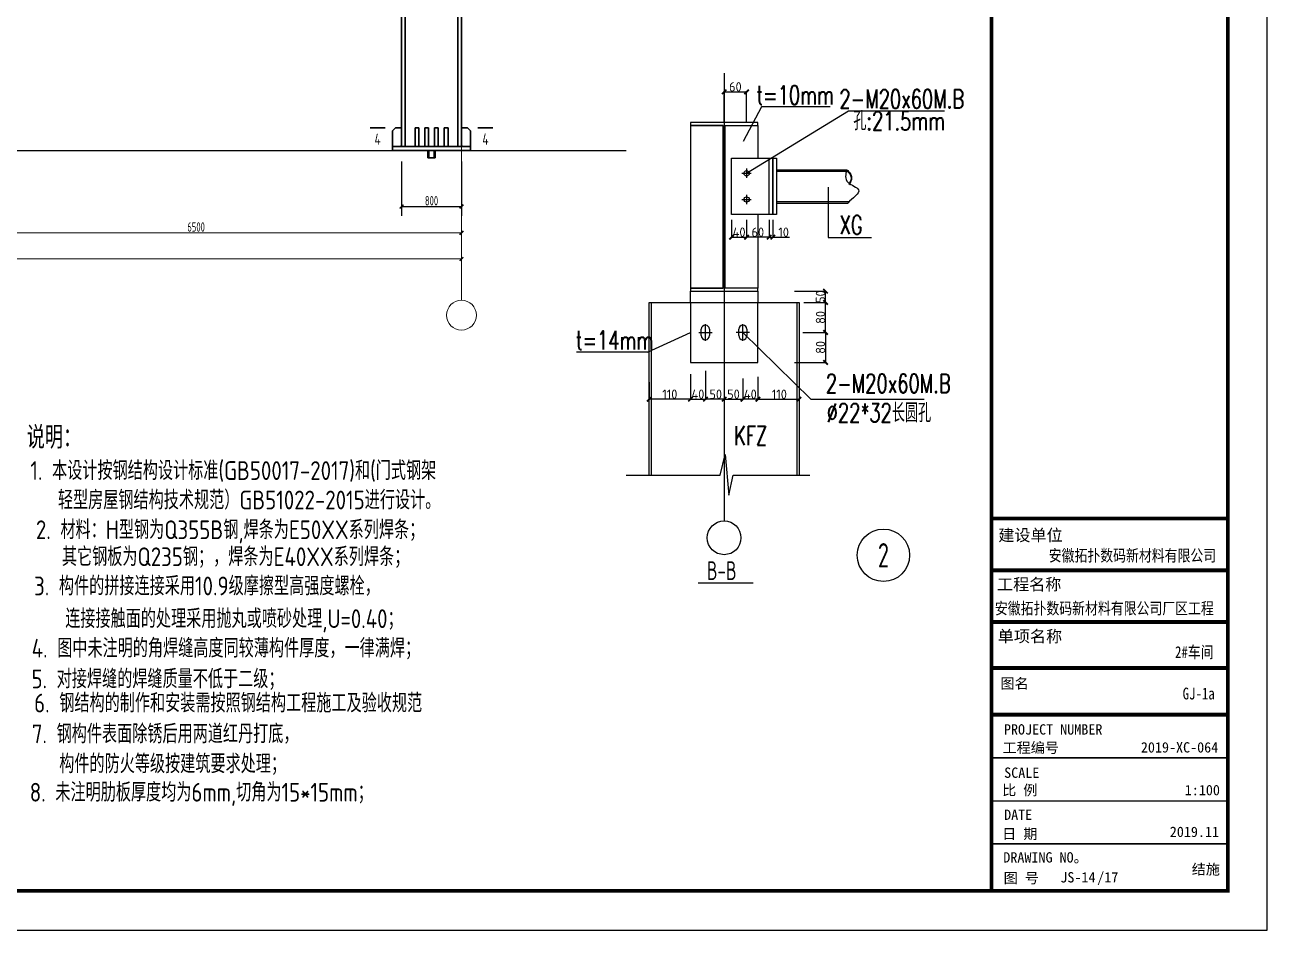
# Model space of a CAD drawing. Extents: x 19118 to 566552, y -1188739 to 92943.
# Drawn here: x 177042 to 210217, y -969996 to -945826 of the extents above; entities that cross this region are included whole.
import ezdxf
from ezdxf.enums import TextEntityAlignment as Align

# ---------------------------------------------------------------- set-up
doc = ezdxf.new("R2010")
doc.units = 0
doc.header["$LTSCALE"] = 1000
doc.header["$MEASUREMENT"] = 0
for name, pattern in [('ACAD_ISO03W100', [30, 12, -18]), ('CENTER', [2, 1.25, -0.25, 0.25, -0.25]), ('CONTINOUS', [0]), ('DASH', [0.35, 0.25, -0.1]), ('HIDDEN', [9.525, 6.35, -3.175]), ('X', [5, 3, -2]), ('线型6', [8.75, 5, -1.25, 1.25, -1.25])]:
    doc.linetypes.add(name, pattern=pattern)
doc.layers.get('0').update_dxf_attribs({"linetype": 'CONTINUOUS'})
doc.layers.get('Defpoints').update_dxf_attribs({"linetype": 'CONTINUOUS'})
for name, color, linetype in [('10', 7, 'CONTINUOUS'), ('BOARD1', 2, 'CONTINOUS'), ('CENTER', 1, 'CENTER'), ('DWG', 3, 'CONTINUOUS'), ('H-立', 3, 'CONTINUOUS'), ('PUB_TITLE', 4, 'CONTINUOUS'), ('SBEAMX', 2, 'X'), ('TEXT', 7, 'CONTINUOUS'), ('中文', 2, 'CONTINUOUS'), ('图框', 4, 'CONTINUOUS'), ('座标线', 1, 'CONTINUOUS'), ('引线', 9, 'CONTINUOUS'), ('文字', 3, 'CONTINUOUS'), ('标注尺寸', 253, 'CONTINUOUS'), ('虚线', 5, 'HIDDEN'), ('螺栓', 4, 'CONTINUOUS'), ('轴线圈', 253, 'CONTINUOUS'), ('钢梁', 6, 'CONTINUOUS')]:
    doc.layers.add(name, color=color, linetype=linetype)
for name, color, linetype, lineweight in [('111', 9, '线型6', 18), ('112', 9, 'CONTINUOUS', 18), ('14', 2, 'CONTINUOUS', 35), ('尺寸标注', 9, 'CONTINUOUS', 18), ('层116', 1, 'CONTINUOUS', 35), ('柱子', 3, 'CONTINUOUS', 35)]:
    doc.layers.add(name, color=color, linetype=linetype, lineweight=lineweight)
doc.styles.add('-黑体', font='SimSun.ttf')
doc.styles.add('LYT_STYPE', font='txt.shx', dxfattribs={"width": 0.7, "bigfont": 'hztxt.shx'})
doc.styles.add('PkpmHz', font='Pkpmeng', dxfattribs={"width": 0.7, "bigfont": 'hztxt'})
doc.styles.get("Standard").update_dxf_attribs({"font": 'atssdeng.shx', "bigfont": 'atssdchn.shx'})
doc.styles.add('TSSD_Rein', font='atssdeng.shx', dxfattribs={"width": 0.7, "bigfont": 'atssdchn.shx'})
doc.styles.add('宋体', font='SimSun.ttf', dxfattribs={"width": 0.8})
doc.styles.add('黑体', font='simhei.ttf', dxfattribs={"width": 0.6, "height": 4.3})
doc.dimstyles.new('10-100$0', dxfattribs={"dimscale": 100, "dimtxt": 2.5, "dimasz": 1.2, "dimexe": 0.18, "dimexo": 0.0625, "dimgap": 0.09, "dimtad": 1, "dimdec": 0, "dimlfac": 0.1, "dimzin": 0, "dimdsep": 46, "dimtxsty": 'Standard', "dimblk1": 'ARCHTICK', "dimblk2": 'ARCHTICK', "dimsah": 1, "dimcen": 0.09, "dimclrt": 3, "dimadec": 0, "dimazin": 0, "dimtfac": 1, "dimtdec": 0, "dimtofl": 0, "dimtmove": 0, "dimatfit": 3, "dimldrblk": 'ARCHTICK', "dimfxl": 1, "dimtolj": 1, "dimtzin": 0, "dimarcsym": 0})
doc.dimstyles.new('10-1125$0', dxfattribs={"dimscale": 100, "dimtxt": 2.5, "dimasz": 1.2, "dimexe": 0.18, "dimexo": 0.0625, "dimgap": 0.09, "dimtad": 1, "dimdec": 0, "dimlfac": 0.1, "dimzin": 0, "dimdsep": 46, "dimtxsty": 'Standard', "dimblk1": 'ARCHTICK', "dimblk2": 'ARCHTICK', "dimsah": 1, "dimcen": 0.09, "dimclrt": 3, "dimadec": 0, "dimazin": 0, "dimtfac": 1, "dimtdec": 0, "dimtofl": 0, "dimtmove": 0, "dimatfit": 3, "dimldrblk": 'ARCHTICK', "dimfxl": 1, "dimtolj": 1, "dimtzin": 0, "dimarcsym": 0})
doc.dimstyles.new('Pkpm_1.00', dxfattribs={"dimtxt": 250, "dimasz": 100, "dimexe": 250, "dimexo": 0.0625, "dimgap": 30, "dimtad": 1, "dimdec": 0, "dimrnd": 5, "dimzin": 0, "dimdsep": 46, "dimtxsty": 'PkpmHz', "dimblk1": 'ARCHTICK', "dimblk2": 'ARCHTICK', "dimsah": 1, "dimcen": 0.09, "dimadec": 0, "dimazin": 0, "dimtfac": 1, "dimtdec": 0, "dimtmove": 2, "dimatfit": 1, "dimfxl": 1, "dimtolj": 1, "dimtzin": 0, "dimarcsym": 0})

# ---------------------------------------------------------------- blocks, each defined once
blk = doc.blocks.new('_ArchTick')
at = {"color": 0, "linetype": 'ByBlock', "const_width": 0.4}
blk.add_lwpolyline([(-0.5, -0.5), (0.5, 0.5)], dxfattribs=at)
blk = doc.blocks.new('*D70')
at = {"layer": 'Defpoints', "color": 0, "linetype": 'Continuous'}
for p in [(187102, -949177), (188702, -949177), (188702, -950677)]:
    blk.add_point(p, dxfattribs=at)
at = {"layer": '尺寸标注', "color": 0, "linetype": 'Continuous', "lineweight": -2}
for p, q in [((187102, -949477), (187102, -950927)), ((188702, -949477), (188702, -950927)), ((187102, -950677), (188702, -950677))]:
    blk.add_line(p, q, dxfattribs=at)
at = {"layer": '尺寸标注', "color": 0, "linetype": 'Continuous', "lineweight": -2, "xscale": 100, "yscale": 100, "zscale": 100, "rotation": 180}
blk.add_blockref('_ArchTick', (187102, -950677), dxfattribs=at)
at = {"layer": '尺寸标注', "color": 0, "linetype": 'Continuous', "lineweight": -2, "xscale": 100, "yscale": 100, "zscale": 100}
blk.add_blockref('_ArchTick', (188702, -950677), dxfattribs=at)
at = {"layer": '尺寸标注', "color": 0, "linetype": 'Continuous', "insert": (187902, -950522), "char_height": 250, "attachment_point": 5, "style": 'PkpmHz'}
blk.add_mtext('\\A1;800', dxfattribs=at)
blk = doc.blocks.new('*D216')
at = {"layer": 'Defpoints', "color": 0}
for p in [(196216, -955264), (196616, -955213), (196216, -955821)]:
    blk.add_point(p, dxfattribs=at)
at = {"layer": '标注尺寸', "color": 0, "lineweight": -2}
for p, q in [((196216, -955270), (196216, -955839)), ((196616, -955220), (196616, -955839)), ((196616, -955821), (196216, -955821))]:
    blk.add_line(p, q, dxfattribs=at)
at = {"layer": '标注尺寸', "color": 0, "lineweight": -2, "xscale": 120, "yscale": 120, "zscale": 120, "rotation": 180}
blk.add_blockref('_ArchTick', (196216, -955821), dxfattribs=at)
at = {"layer": '标注尺寸', "color": 0, "lineweight": -2, "xscale": 120, "yscale": 120, "zscale": 120}
blk.add_blockref('_ArchTick', (196616, -955821), dxfattribs=at)
at = {"layer": '标注尺寸', "color": 3, "insert": (196416, -955687), "char_height": 250, "attachment_point": 5}
blk.add_mtext('\\A1;40', dxfattribs=at)
blk = doc.blocks.new('*D217')
at = {"layer": 'Defpoints', "color": 0}
for p in [(195916, -951021), (196316, -951021), (196316, -951495)]:
    blk.add_point(p, dxfattribs=at)
at = {"layer": '标注尺寸', "color": 0, "lineweight": -2}
for p, q in [((195916, -951027), (195916, -951513)), ((196316, -951027), (196316, -951513)), ((195916, -951495), (196316, -951495))]:
    blk.add_line(p, q, dxfattribs=at)
at = {"layer": '标注尺寸', "color": 0, "lineweight": -2, "xscale": 120, "yscale": 120, "zscale": 120, "rotation": 180}
blk.add_blockref('_ArchTick', (195916, -951495), dxfattribs=at)
at = {"layer": '标注尺寸', "color": 0, "lineweight": -2, "xscale": 120, "yscale": 120, "zscale": 120}
blk.add_blockref('_ArchTick', (196316, -951495), dxfattribs=at)
at = {"layer": '标注尺寸', "color": 3, "insert": (196116, -951361), "char_height": 250, "attachment_point": 5}
blk.add_mtext('\\A1;40', dxfattribs=at)
blk = doc.blocks.new('*D218')
at = {"layer": 'Defpoints', "color": 0}
for p in [(196316, -951021), (196916, -951021), (196316, -951495)]:
    blk.add_point(p, dxfattribs=at)
at = {"layer": '标注尺寸', "color": 0, "lineweight": -2}
for p, q in [((196316, -951027), (196316, -951513)), ((196916, -951027), (196916, -951513)), ((196916, -951495), (196316, -951495))]:
    blk.add_line(p, q, dxfattribs=at)
at = {"layer": '标注尺寸', "color": 0, "lineweight": -2, "xscale": 120, "yscale": 120, "zscale": 120, "rotation": 180}
blk.add_blockref('_ArchTick', (196316, -951495), dxfattribs=at)
at = {"layer": '标注尺寸', "color": 0, "lineweight": -2, "xscale": 120, "yscale": 120, "zscale": 120}
blk.add_blockref('_ArchTick', (196916, -951495), dxfattribs=at)
at = {"layer": '标注尺寸', "color": 3, "insert": (196616, -951361), "char_height": 250, "attachment_point": 5}
blk.add_mtext('\\A1;60', dxfattribs=at)
blk = doc.blocks.new('*D219')
at = {"layer": 'Defpoints', "color": 0}
for p in [(196916, -951021), (197016, -951021), (196916, -951495)]:
    blk.add_point(p, dxfattribs=at)
at = {"layer": '标注尺寸', "color": 0, "lineweight": -2}
for p, q in [((196916, -951027), (196916, -951513)), ((197016, -951027), (197016, -951513)), ((196916, -951495), (197016, -951495)), ((197016, -951495), (197458, -951495))]:
    blk.add_line(p, q, dxfattribs=at)
at = {"layer": '标注尺寸', "color": 0, "lineweight": -2, "xscale": 120, "yscale": 120, "zscale": 120, "rotation": 180}
blk.add_blockref('_ArchTick', (196916, -951495), dxfattribs=at)
at = {"layer": '标注尺寸', "color": 0, "lineweight": -2, "xscale": 120, "yscale": 120, "zscale": 120}
blk.add_blockref('_ArchTick', (197016, -951495), dxfattribs=at)
at = {"layer": '标注尺寸', "color": 3, "insert": (197305, -951361), "char_height": 250, "attachment_point": 5}
blk.add_mtext('\\A1;10', dxfattribs=at)
blk = doc.blocks.new('*D220')
at = {"layer": 'Defpoints', "color": 0}
for p in [(196316, -947614), (195716, -948437), (196316, -948437)]:
    blk.add_point(p, dxfattribs=at)
at = {"layer": '标注尺寸', "color": 0, "lineweight": -2}
for p, q in [((195716, -948431), (195716, -947596)), ((195716, -947614), (196316, -947614)), ((196316, -948431), (196316, -947596))]:
    blk.add_line(p, q, dxfattribs=at)
at = {"layer": '标注尺寸', "color": 0, "lineweight": -2, "xscale": 120, "yscale": 120, "zscale": 120, "rotation": 180}
blk.add_blockref('_ArchTick', (195716, -947614), dxfattribs=at)
at = {"layer": '标注尺寸', "color": 0, "lineweight": -2, "xscale": 120, "yscale": 120, "zscale": 120}
blk.add_blockref('_ArchTick', (196316, -947614), dxfattribs=at)
at = {"layer": '标注尺寸', "color": 3, "insert": (196016, -947480), "char_height": 250, "attachment_point": 5}
blk.add_mtext('\\A1;60', dxfattribs=at)
blk = doc.blocks.new('*D221')
at = {"layer": 'Defpoints', "color": 0}
for p in [(196616, -955220), (197716, -955262), (197716, -955821)]:
    blk.add_point(p, dxfattribs=at)
at = {"layer": '标注尺寸', "color": 0, "lineweight": -2}
for p, q in [((196616, -955226), (196616, -955839)), ((197716, -955269), (197716, -955839)), ((196616, -955821), (197716, -955821))]:
    blk.add_line(p, q, dxfattribs=at)
at = {"layer": '标注尺寸', "color": 0, "lineweight": -2, "xscale": 120, "yscale": 120, "zscale": 120, "rotation": 180}
blk.add_blockref('_ArchTick', (196616, -955821), dxfattribs=at)
at = {"layer": '标注尺寸', "color": 0, "lineweight": -2, "xscale": 120, "yscale": 120, "zscale": 120}
blk.add_blockref('_ArchTick', (197716, -955821), dxfattribs=at)
at = {"layer": '标注尺寸', "color": 3, "insert": (197191, -955687), "char_height": 250, "attachment_point": 5}
blk.add_mtext('\\A1;110', dxfattribs=at)
blk = doc.blocks.new('*D222')
at = {"layer": 'Defpoints', "color": 0}
for p in [(197807, -954037), (197587, -954837), (198423, -954837)]:
    blk.add_point(p, dxfattribs=at)
at = {"layer": '标注尺寸', "color": 0, "lineweight": -2}
for p, q in [((197813, -954037), (198441, -954037)), ((198423, -954037), (198423, -954837)), ((197593, -954837), (198441, -954837))]:
    blk.add_line(p, q, dxfattribs=at)
at = {"layer": '标注尺寸', "color": 0, "lineweight": -2, "xscale": 120, "yscale": 120, "zscale": 120}
for p, rotation in [((198423, -954037), 90), ((198423, -954837), 270)]:
    blk.add_blockref('_ArchTick', p, dxfattribs=dict(at, rotation=rotation))
at = {"layer": '标注尺寸', "color": 3, "insert": (198289, -954437), "char_height": 250, "attachment_point": 5, "rotation": 90}
blk.add_mtext('\\A1;80', dxfattribs=at)
blk = doc.blocks.new('*D223')
at = {"layer": 'Defpoints', "color": 0}
for p in [(195216, -955059), (195716, -955059), (195216, -955821)]:
    blk.add_point(p, dxfattribs=at)
at = {"layer": '标注尺寸', "color": 0, "lineweight": -2}
for p, q in [((195216, -955065), (195216, -955839)), ((195716, -955065), (195716, -955839)), ((195716, -955821), (195216, -955821))]:
    blk.add_line(p, q, dxfattribs=at)
at = {"layer": '标注尺寸', "color": 0, "lineweight": -2, "xscale": 120, "yscale": 120, "zscale": 120, "rotation": 180}
blk.add_blockref('_ArchTick', (195216, -955821), dxfattribs=at)
at = {"layer": '标注尺寸', "color": 0, "lineweight": -2, "xscale": 120, "yscale": 120, "zscale": 120}
blk.add_blockref('_ArchTick', (195716, -955821), dxfattribs=at)
at = {"layer": '标注尺寸', "color": 3, "insert": (195491, -955687), "char_height": 250, "attachment_point": 5}
blk.add_mtext('\\A1;50', dxfattribs=at)
blk = doc.blocks.new('*D224')
at = {"layer": 'Defpoints', "color": 0}
for p in [(195716, -955065), (196216, -955264), (196216, -955821)]:
    blk.add_point(p, dxfattribs=at)
at = {"layer": '标注尺寸', "color": 0, "lineweight": -2}
for p, q in [((195716, -955071), (195716, -955839)), ((196216, -955270), (196216, -955839)), ((195716, -955821), (196216, -955821))]:
    blk.add_line(p, q, dxfattribs=at)
at = {"layer": '标注尺寸', "color": 0, "lineweight": -2, "xscale": 120, "yscale": 120, "zscale": 120, "rotation": 180}
blk.add_blockref('_ArchTick', (195716, -955821), dxfattribs=at)
at = {"layer": '标注尺寸', "color": 0, "lineweight": -2, "xscale": 120, "yscale": 120, "zscale": 120}
blk.add_blockref('_ArchTick', (196216, -955821), dxfattribs=at)
at = {"layer": '标注尺寸', "color": 3, "insert": (195966, -955687), "char_height": 250, "attachment_point": 5}
blk.add_mtext('\\A1;50', dxfattribs=at)
blk = doc.blocks.new('*D225')
at = {"layer": 'Defpoints', "color": 0}
for p in [(197843, -953237), (198423, -953237), (197937, -954037)]:
    blk.add_point(p, dxfattribs=at)
at = {"layer": '标注尺寸', "color": 0, "lineweight": -2}
for p, q in [((197849, -953237), (198441, -953237)), ((198423, -954037), (198423, -953237)), ((197943, -954037), (198441, -954037))]:
    blk.add_line(p, q, dxfattribs=at)
at = {"layer": '标注尺寸', "color": 0, "lineweight": -2, "xscale": 120, "yscale": 120, "zscale": 120}
for p, rotation in [((198423, -953237), 90), ((198423, -954037), 270)]:
    blk.add_blockref('_ArchTick', p, dxfattribs=dict(at, rotation=rotation))
at = {"layer": '标注尺寸', "color": 3, "insert": (198289, -953637), "char_height": 250, "attachment_point": 5, "rotation": 90}
blk.add_mtext('\\A1;80', dxfattribs=at)
blk = doc.blocks.new('*D226')
at = {"layer": 'Defpoints', "color": 0}
for p in [(195216, -955065), (194816, -955154), (195216, -955821)]:
    blk.add_point(p, dxfattribs=at)
at = {"layer": '标注尺寸', "color": 0, "lineweight": -2}
for p, q in [((195216, -955071), (195216, -955839)), ((194816, -955160), (194816, -955839)), ((194816, -955821), (195216, -955821))]:
    blk.add_line(p, q, dxfattribs=at)
at = {"layer": '标注尺寸', "color": 0, "lineweight": -2, "xscale": 120, "yscale": 120, "zscale": 120, "rotation": 180}
blk.add_blockref('_ArchTick', (194816, -955821), dxfattribs=at)
at = {"layer": '标注尺寸', "color": 0, "lineweight": -2, "xscale": 120, "yscale": 120, "zscale": 120}
blk.add_blockref('_ArchTick', (195216, -955821), dxfattribs=at)
at = {"layer": '标注尺寸', "color": 3, "insert": (195016, -955687), "char_height": 250, "attachment_point": 5}
blk.add_mtext('\\A1;40', dxfattribs=at)
blk = doc.blocks.new('*D227')
at = {"layer": 'Defpoints', "color": 0}
for p in [(193716, -955359), (194816, -955148), (193716, -955821)]:
    blk.add_point(p, dxfattribs=at)
at = {"layer": '标注尺寸', "color": 0, "lineweight": -2}
for p, q in [((193716, -955365), (193716, -955839)), ((194816, -955154), (194816, -955839)), ((194816, -955821), (193716, -955821))]:
    blk.add_line(p, q, dxfattribs=at)
at = {"layer": '标注尺寸', "color": 0, "lineweight": -2, "xscale": 120, "yscale": 120, "zscale": 120, "rotation": 180}
blk.add_blockref('_ArchTick', (193716, -955821), dxfattribs=at)
at = {"layer": '标注尺寸', "color": 0, "lineweight": -2, "xscale": 120, "yscale": 120, "zscale": 120}
blk.add_blockref('_ArchTick', (194816, -955821), dxfattribs=at)
at = {"layer": '标注尺寸', "color": 3, "insert": (194266, -955687), "char_height": 250, "attachment_point": 5}
blk.add_mtext('\\A1;110', dxfattribs=at)

msp = doc.modelspace()

# ---------------------------------------------------------------- linework, layer by layer
msp.add_line((83452.34, -949177.08), (193097.52, -949177.08))
for points in [[(196315.85, -949665.21), (196315.85, -949913.58)], [(196191.67, -949789.4), (196440.04, -949789.4)], [(196315.85, -950365.21), (196315.85, -950613.58)], [(196191.67, -950489.4), (196440.04, -950489.4)]]:
    msp.add_lwpolyline(points)
for centre in [(196315.85, -949789.4), (196315.85, -950489.4)]:
    msp.add_circle(centre, 70.78)
at = {"layer": '10', "color": 7, "lineweight": 35, "ltscale": 100}
for p, q in [((186262.33, -948577.08), (186662.33, -948577.08)), ((189542.33, -948577.08), (189142.33, -948577.08))]:
    msp.add_line(p, q, dxfattribs=at)
at = {"layer": '10', "linetype": 'DASH', "ltscale": 10}
msp.add_line((196915.85, -950889.4), (196915.85, -949389.4), dxfattribs=at)
at = {"layer": '10', "ltscale": 100}
msp.add_circle((199969.49, -959986.85), 700, dxfattribs=at)
at = {"layer": '111', "ltscale": 100}
msp.add_line((188702.33, -947677.08), (188702.33, -953177.08), dxfattribs=at)
at = {"layer": '112', "ltscale": 100}
msp.add_circle((188702.33, -953577.08), 400, dxfattribs=at)
at = {"layer": '14', "ltscale": 100}
for p, q in [((186862.33, -948657.08), (186942.33, -948577.08)), ((186862.33, -949077.08), (186862.33, -948657.08)), ((186942.33, -948577.08), (187102.33, -948577.08)), ((187102.33, -948577.08), (187102.33, -949037.08)), ((187462.33, -949077.08), (187462.33, -948577.08)), ((187462.33, -948577.08), (187562.33, -948577.08)), ((187562.33, -948577.08), (187562.33, -949077.08)), ((187722.33, -949077.08), (187722.33, -948577.08)), ((187722.33, -948577.08), (187822.33, -948577.08)), ((187822.33, -948577.08), (187822.33, -949077.08)), ((187982.34, -949077.08), (187982.34, -948577.08)), ((187982.34, -948577.08), (188082.34, -948577.08)), ((188082.34, -948577.08), (188082.34, -949077.08)), ((188242.33, -949077.08), (188242.33, -948577.08)), ((188242.33, -948577.08), (188342.33, -948577.08)), ((188342.33, -948577.08), (188342.33, -949077.08)), ((188702.33, -948577.08), (188702.33, -949037.08)), ((188862.33, -948577.08), (188702.33, -948577.08)), ((188942.33, -948657.08), (188862.33, -948577.08)), ((188942.33, -949077.08), (188942.33, -948657.08)), ((186862.33, -949177.08), (186862.33, -949077.08)), ((186862.33, -949077.08), (188942.33, -949077.08)), ((187062.33, -949077.08), (186862.33, -949077.08)), ((187102.33, -949037.08), (187062.33, -949077.08)), ((187562.33, -949077.08), (187462.33, -949077.08)), ((187822.33, -949077.08), (187722.33, -949077.08)), ((188082.34, -949077.08), (187982.34, -949077.08)), ((188342.33, -949077.08), (188242.33, -949077.08)), ((188702.33, -949037.08), (188742.33, -949077.08)), ((188742.33, -949077.08), (188942.33, -949077.08)), ((188942.33, -949077.08), (188942.33, -949177.08)), ((188942.33, -949177.08), (186862.33, -949177.08))]:
    msp.add_line(p, q, dxfattribs=at)
at = {"layer": 'BOARD1', "linetype": 'Continuous'}
msp.add_line((195023.75, -960724.01), (196488.15, -960724.01), dxfattribs=at)
at = {"layer": 'CENTER', "ltscale": 1200}
msp.add_line((195715.85, -947120.05), (195715.85, -959070.98), dxfattribs=at)
at = {"layer": 'DWG'}
msp.add_open_spline([(198990.11, -949694.4), (198960.02, -949817.17), (198904.94, -950041.91), (199507.87, -950235.74), (199132.7, -950454.53), (199020.52, -950584.4)], degree=3, knots=[0, 0, 0, 0, 51.89034811, 94.98648023, 156.36705341, 156.36705341, 156.36705341, 156.36705341], dxfattribs=at)
for points in [[(198990.11, -949694.4), (199082.16, -949795.66), (199119.81, -949902.25), (199054.41, -950099.18)], [(198990.11, -949720.33), (199082.16, -949821.59), (199106.8, -949931), (199042.83, -950089.03)]]:
    msp.add_spline(points, degree=3, dxfattribs=at)
at = {"layer": 'H-立'}
for p, q in [((194815.85, -953237.03), (194815.85, -952937.03)), ((194815.85, -952937.03), (196615.85, -952937.03)), ((196615.85, -952937.03), (196615.85, -953237.03)), ((193715.85, -953237.03), (197715.85, -953237.03)), ((193715.85, -957848.56), (193715.85, -953237.03)), ((193775.85, -957848.56), (193775.85, -953237.03)), ((197655.85, -953237.03), (197655.85, -957848.56)), ((197715.85, -953237.03), (197715.85, -957848.56))]:
    msp.add_line(p, q, dxfattribs=at)
for points in [[(195745.85, -948517.03), (196615.85, -948517.03), (196615.85, -948437.03), (194815.85, -948437.03), (194815.85, -948517.03), (195685.85, -948517.03), (195685.85, -952857.03), (194815.85, -952857.03), (194815.85, -952937.03), (196615.85, -952937.03), (196615.85, -952857.03), (195745.85, -952857.03)], [(194815.85, -952857.03), (195685.85, -952857.03), (195685.85, -948517.03), (194815.85, -948517.03)]]:
    msp.add_lwpolyline(points, close=True, dxfattribs=at)
msp.add_lwpolyline([(196615.85, -950889.4), (196615.85, -952857.03), (195745.85, -952857.03), (195745.85, -948517.03), (196615.85, -948517.03), (196615.85, -949389.4)], dxfattribs=at)
at = {"layer": 'PUB_TITLE'}
msp.add_lwpolyline([(77811.65, -969995.52), (210216.65, -969995.52), (210216.65, -907625.52), (77811.65, -907625.52)], close=True, dxfattribs=at)
at = {"layer": 'PUB_TITLE', "const_width": 105}
msp.add_lwpolyline([(80436.65, -968945.52), (209166.65, -968945.52), (209166.65, -908675.52), (80436.65, -908675.52)], close=True, dxfattribs=at)
at = {"layer": 'SBEAMX'}
for points in [[(197115.85, -949734.4), (198980.41, -949734.4)], [(197115.85, -950544.4), (199054.76, -950544.4)]]:
    msp.add_lwpolyline(points, dxfattribs=at)
at = {"layer": '图框', "color": 4, "const_width": 103.52}
msp.add_lwpolyline([(202856.96, -908675.52), (209166.65, -908675.52), (209166.65, -968945.52), (202856.96, -968945.52)], close=True, dxfattribs=at)
at = {"layer": '图框', "color": 4}
for points, const_width in [([(202856.96, -959005.72), (209143.72, -959005.72)], 104.58), ([(202856.96, -960388.58), (209145.66, -960388.58)], 104.58), ([(202856.96, -961768.84), (209166.65, -961768.84)], 104.58), ([(202856.96, -962998.11), (209166.65, -962998.11)], 104.58), ([(202856.96, -964241.89), (209166.65, -964241.89)], 104.58), ([(202856.96, -965395.68), (209166.65, -965395.68)], 42.35), ([(202856.96, -966547.49), (209166.65, -966547.49)], 42.35), ([(202856.96, -967690.56), (209166.65, -967690.56)], 42.35)]:
    msp.add_lwpolyline(points, dxfattribs=dict(at, const_width=const_width))
at = {"layer": '尺寸标注', "linetype": 'Continuous'}
for p, q in [((188702.33, -949477.08), (188702.33, -952327.08)), ((188702.33, -949477.08), (188702.33, -951627.08)), ((162702.33, -951377.08), (188702.33, -951377.08)), ((84702.34, -952077.08), (188702.33, -952077.08))]:
    msp.add_line(p, q, dxfattribs=at)
at = {"layer": '层116'}
for p, q in [((187802.33, -949177.08), (187802.33, -949377.08)), ((187802.33, -949377.08), (188002.33, -949377.08)), ((187832.34, -949177.08), (187832.34, -949377.08)), ((187972.33, -949177.08), (187972.33, -949377.08)), ((188002.33, -949177.08), (188002.33, -949377.08))]:
    msp.add_line(p, q, dxfattribs=at)
at = {"layer": '座标线'}
msp.add_lwpolyline([(193103.39, -957848.56), (195608.8, -957848.56), (195747.29, -957295.12), (195838.02, -958383.19), (195952.63, -957848.56), (198005.76, -957848.56)], dxfattribs=at)
at = {"layer": '引线'}
for p, q in [((196715.87, -948018.84), (196221.8, -948936.29)), ((193673.46, -954564.31), (194815.85, -954037.03))]:
    msp.add_line(p, q, dxfattribs=at)
for points in [[(196315.85, -949789.4), (199040.57, -948121.27), (201599.55, -948121.27)], [(198547.04, -948018.84), (196715.87, -948018.84)], [(198489.5, -950157.28), (198489.5, -951501.31), (199653.17, -951501.31)], [(196215.85, -954037.81), (198033.55, -955817.96), (201054.4, -955817.96)], [(193673.46, -954564.31), (191777.07, -954564.31)]]:
    msp.add_lwpolyline(points, dxfattribs=at)
at = {"layer": '柱子', "ltscale": 100}
for p, q in [((187102.33, -949077.08), (187102.33, -933537.08)), ((187202.33, -949077.08), (187202.33, -933537.08)), ((188602.33, -949077.08), (188602.33, -933837.08)), ((188702.33, -949077.08), (188702.33, -933837.08))]:
    msp.add_line(p, q, dxfattribs=at)
at = {"layer": '标注尺寸'}
for p, q in [((197593.23, -952937.03), (198440.79, -952937.03)), ((198422.79, -953237.03), (198422.79, -952937.03)), ((197843.23, -953237.03), (198440.79, -953237.03))]:
    msp.add_line(p, q, dxfattribs=at)
at = {"layer": '虚线', "color": 1, "linetype": 'ACAD_ISO03W100'}
msp.add_lwpolyline([(194815.85, -953237.03), (194815.85, -954837.03), (196615.85, -954837.03), (196615.85, -953237.03)], dxfattribs=at)
at = {"layer": '螺栓', "color": 1}
for p, q in [((195035.85, -954037.03), (195395.85, -954037.03)), ((195215.85, -954261.03), (195215.85, -953813.03)), ((196395.85, -954037.81), (196035.85, -954037.81)), ((196215.85, -954261.03), (196215.85, -953813.03))]:
    msp.add_line(p, q, dxfattribs=at)
at = {"layer": '螺栓', "color": 9, "linetype": 'Continuous'}
for p, q in [((195105.85, -954122.9), (195105.85, -953952.72)), ((195325.85, -953952.72), (195325.85, -954122.9)), ((196105.85, -954122.9), (196105.85, -953952.72)), ((196325.85, -953952.72), (196325.85, -954122.9))]:
    msp.add_line(p, q, dxfattribs=at)
for centre, start, end in [((195215.85, -953952.72), 0, 180), ((196215.85, -953952.72), 0, 180), ((195215.85, -954122.9), 180, 0), ((196215.85, -954122.9), 180, 0)]:
    msp.add_arc(centre, 110, start, end, dxfattribs=at)
at = {"layer": '轴线圈', "color": 3}
msp.add_circle((195715.85, -959520.98), 450, dxfattribs=at)
at = {"layer": '钢梁'}
for p, q in [((195915.85, -950889.4), (195915.85, -949389.4)), ((195915.85, -949389.4), (197015.85, -949389.4)), ((197015.85, -949389.4), (197015.85, -950889.4)), ((197015.85, -950889.4), (195915.85, -950889.4))]:
    msp.add_line(p, q, dxfattribs=at)
msp.add_lwpolyline([(197015.85, -949389.4), (197115.85, -949389.4), (197115.85, -950889.4), (197015.85, -950889.4)], close=True, dxfattribs=at)
for points in [[(197115.85, -949694.4), (198990.11, -949694.4)], [(197115.85, -950584.4), (199020.52, -950584.4)]]:
    msp.add_lwpolyline(points, dxfattribs=at)

# ---------------------------------------------------------------- block references
at = {"layer": '尺寸标注', "linetype": 'Continuous', "xscale": 100, "yscale": 100, "zscale": 100}
for p in [(188702.33, -951377.08), (188702.33, -952077.08)]:
    msp.add_blockref('_ArchTick', p, dxfattribs=at)
at = {"layer": '标注尺寸', "xscale": 120, "yscale": 120, "zscale": 120}
for p, rotation in [((198422.79, -952937.03), 90), ((198422.79, -953237.03), 270)]:
    msp.add_blockref('_ArchTick', p, dxfattribs=dict(at, rotation=rotation))

# ---------------------------------------------------------------- texts
at = {"layer": '10', "color": 7, "lineweight": 25, "style": 'PkpmHz', "width": 0.77}
for p in [(186462.33, -948877.08), (189342.33, -948877.08)]:
    msp.add_text('4', height=300, dxfattribs=at).set_placement(p, align=Align.MIDDLE_CENTER)
at = {"layer": '10', "style": 'PkpmHz', "width": 0.7}
msp.add_text('2', height=650, dxfattribs=at).set_placement((199969.49, -959986.85), align=Align.MIDDLE_CENTER)
at = {"layer": 'TEXT', "lineweight": 0, "style": 'TSSD_Rein', "width": 0.85}
for s, height, p in [('说明：', 600, (177091.31, -957138.82, -474)), ('1. 本设计按钢结构设计标准(GB50017-2017)和(门式钢架', 500, (177188.99, -957975.74, -474)), ('轻型房屋钢结构技术规范）GB51022-2015进行设计。', 500, (177925, -958761.34, -474)), ('2. 材料：H型钢为Q355B钢,焊条为E50XX系列焊条；', 500, (177338.09, -959555.81, -474)), ('其它钢板为Q235钢；，焊条为E40XX系列焊条；', 500, (178031.9, -960276.73, -906)), ('3. 构件的拼接连接采用10.9级摩擦型高强度螺栓，', 500, (177289.17, -961056.59, -906)), ('  连接接触面的处理采用抛丸或喷砂处理,U=0.40；', 500, (177604.53, -961929.84, -906)), ('4. 图中未注明的角焊缝高度同较薄构件厚度，一律满焊；', 500, (177224.83, -962717.27, -474)), ('5. 对接焊缝的焊缝质量不低于二级；', 500, (177220.39, -963539.13, -474)), ('6. 钢结构的制作和安装需按照钢结构工程施工及验收规范', 500, (177290.62, -964182.63, -474)), ('7. 钢构件表面除锈后用两道红丹打底，', 500, (177228.88, -965005.21, -906)), ('构件的防火等级按建筑要求处理；', 500, (177960.38, -965805.21, -906)), ('8. 未注明肋板厚度均为6mm,切角为15*15mm；', 500, (177173.17, -966563.45, -906))]:
    msp.add_text(s, height=height, dxfattribs=at).set_placement(p)
at = {"layer": 'TEXT', "color": 3, "style": '-黑体', "width": 0.8}
for s, height, p in [('安徽拓扑数码新材料有限公司', 315.1575, (204384.89, -960149.91)), ('安徽拓扑数码新材料有限公司厂区工程', 315.1575, (202945.75, -961561.61)), ('2#车间', 315.157, (207755.27, -962730.26)), ('GJ-1a', 315.157, (207960.53, -963835.65))]:
    msp.add_text(s, height=height, dxfattribs=at).set_placement(p)
at = {"layer": '中文', "color": 3, "width": 0.7}
msp.add_text('B-B', height=500, dxfattribs=at).set_placement((195254.06, -960647.2))
at = {"layer": '图框', "color": 4}
for s, height, style, p in [('建设单位', 315, '黑体', (203037.18, -959607.04)), ('工程名称', 315, '黑体', (203002.31, -960921.17)), ('单项名称', 315, '黑体', (203023.3, -962308.22)), ('图名', 276.091, '黑体', (203095.99, -963549.4)), ('工程编号', 276.091, '黑体', (203150.04, -965262.29)), ('2019-XC-064', 276.0912, '宋体', (206844.28, -965252.75)), ('SCALE', 276.091, '黑体', (203194.03, -965929.58)), ('比 例', 276.091, '黑体', (203140.74, -966394.69)), ('1:100', 276.091, '宋体', (208016.59, -966393.58)), ('DATE', 276.091, '黑体', (203192.58, -967051.63)), ('日 期', 276.091, '黑体', (203140.74, -967563.14)), ('2019.11', 276.091, '宋体', (207616.97, -967508.15)), ('DRAWING NO。', 276.0912, '黑体', (203170.8, -968190.57)), ('图 号', 276.091, '黑体', (203179.95, -968741.88))]:
    msp.add_text(s, height=height, dxfattribs=dict(at, style=style)).set_placement(p)
at = {"layer": '图框', "color": 0, "style": '黑体'}
msp.add_text('PROJECT NUMBER', height=276.0912, dxfattribs=at).set_placement((203187.27, -964774.24))
at = {"layer": '图框', "color": 3, "style": '宋体'}
for s, p in [('结施', (208202.71, -968508.24)), ('JS-14', (204694.26, -968722.61)), ('/17', (205678.87, -968722.61))]:
    msp.add_text(s, height=276.091, dxfattribs=at).set_placement(p)
at = {"layer": '尺寸标注', "style": 'PkpmHz', "width": 0.7}
msp.add_text('6500', height=250, dxfattribs=at).set_placement((181379.45, -951347.08))
at = {"layer": '文字', "style": 'LYT_STYPE', "width": 0.7}
for s, p in [('t=10mm', (197609.77, -947700.89)), ('2-M20x60M.B', (200458.55, -947803.31)), ('孔:21.5mm', (200389.8, -948389.39)), ('XG', (199107.35, -951167.57)), ('t=14mm', (192787.93, -954246.36)), ('2-M20x60M.B', (200097.86, -955400.2)), ('KFZ', (196422.12, -956794.16))]:
    msp.add_text(s, height=500, dxfattribs=at).set_placement(p, align=Align.MIDDLE_CENTER)
msp.add_text('%%C22*32长圆孔', height=500, dxfattribs=at).set_placement((198454.62, -956434.14))
at = {"layer": '标注尺寸', "color": 3}
msp.add_text('50', height=250, rotation=90, dxfattribs=at).set_placement((198413.79, -953250.49))

# ---------------------------------------------------------------- dimensions: what is measured, and where the dimension line sits
at = {"layer": '尺寸标注', "linetype": 'Continuous'}
dim = msp.add_linear_dim(base=(188702.33, -950677.08), p1=(187102.33, -949177.08), p2=(188702.33, -949177.08), text='800', dimstyle='Pkpm_1.00', override={"dimexo": 300, "dimtih": 0, "dimtoh": 0}, dxfattribs=at)
dim.commit()
dim.dimension.update_dxf_attribs({"geometry": '*D70', "text_midpoint": (187902.33, -950522.08)})
at = {"layer": '标注尺寸'}
for base, p1, p2, dimstyle, picture, middle in [((196315.85, -947613.62), (195715.85, -948437.03), (196315.85, -948437.03), '10-100$0', '*D220', (196015.85, -947479.62)), ((196315.85, -951494.93), (195915.85, -951021.24), (196315.85, -951021.24), '10-1125$0', '*D217', (196115.85, -951360.93)), ((196315.85, -951494.93), (196915.85, -951021.24), (196315.85, -951021.24), '10-1125$0', '*D218', (196615.85, -951360.93)), ((195215.85, -955821.36), (194815.85, -955153.85), (195215.85, -955064.97), '10-100$0', '*D226', (195015.85, -955687.36)), ((196215.85, -955821.36), (195715.85, -955064.97), (196215.85, -955264.17), '10-100$0', '*D224', (195965.85, -955687.36))]:
    dim = msp.add_linear_dim(base=base, p1=p1, p2=p2, dimstyle=dimstyle, dxfattribs=at)
    dim.commit()
    dim.dimension.update_dxf_attribs({"geometry": picture, "text_midpoint": middle})
for base, p1, p2, dimstyle, picture, middle in [((196915.85, -951494.93), (197015.85, -951021.24), (196915.85, -951021.24), '10-1125$0', '*D219', (197304.71, -951494.93)), ((195215.85, -955821.36), (195715.85, -955058.72), (195215.85, -955058.72), '10-100$0', '*D223', (195490.85, -955821.36)), ((197715.85, -955821.36), (196615.85, -955219.61), (197715.85, -955262.4), '10-100$0', '*D221', (197191.44, -955821.36))]:
    dim = msp.add_linear_dim(base=base, p1=p1, p2=p2, dimstyle=dimstyle, dxfattribs=at)
    dim.commit()
    dim.dimension.update_dxf_attribs({"geometry": picture, "text_midpoint": middle, "dimtype": 160})
for base, p1, p2, angle, picture, middle in [((198422.79, -953237.03), (197936.98, -954037.03), (197843.23, -953237.03), 270, '*D225', (198288.79, -953637.03)), ((198422.79, -954837.03), (197806.98, -954037.03), (197586.98, -954837.03), 270, '*D222', (198288.79, -954437.03)), ((196215.85, -955821.36), (196615.85, -955213.36), (196215.85, -955264.17), 180, '*D216', (196415.85, -955687.36))]:
    dim = msp.add_linear_dim(base=base, p1=p1, p2=p2, angle=angle, dimstyle='10-100$0', dxfattribs=at)
    dim.commit()
    dim.dimension.update_dxf_attribs({"geometry": picture, "text_midpoint": middle})
dim = msp.add_linear_dim(base=(193715.85, -955821.36), p1=(194815.85, -955147.6), p2=(193715.85, -955359.06), angle=180, dimstyle='10-100$0', dxfattribs=at)
dim.commit()
dim.dimension.update_dxf_attribs({"geometry": '*D227', "text_midpoint": (194265.85, -955821.36), "dimtype": 160})

doc.saveas('drawing.dxf')
